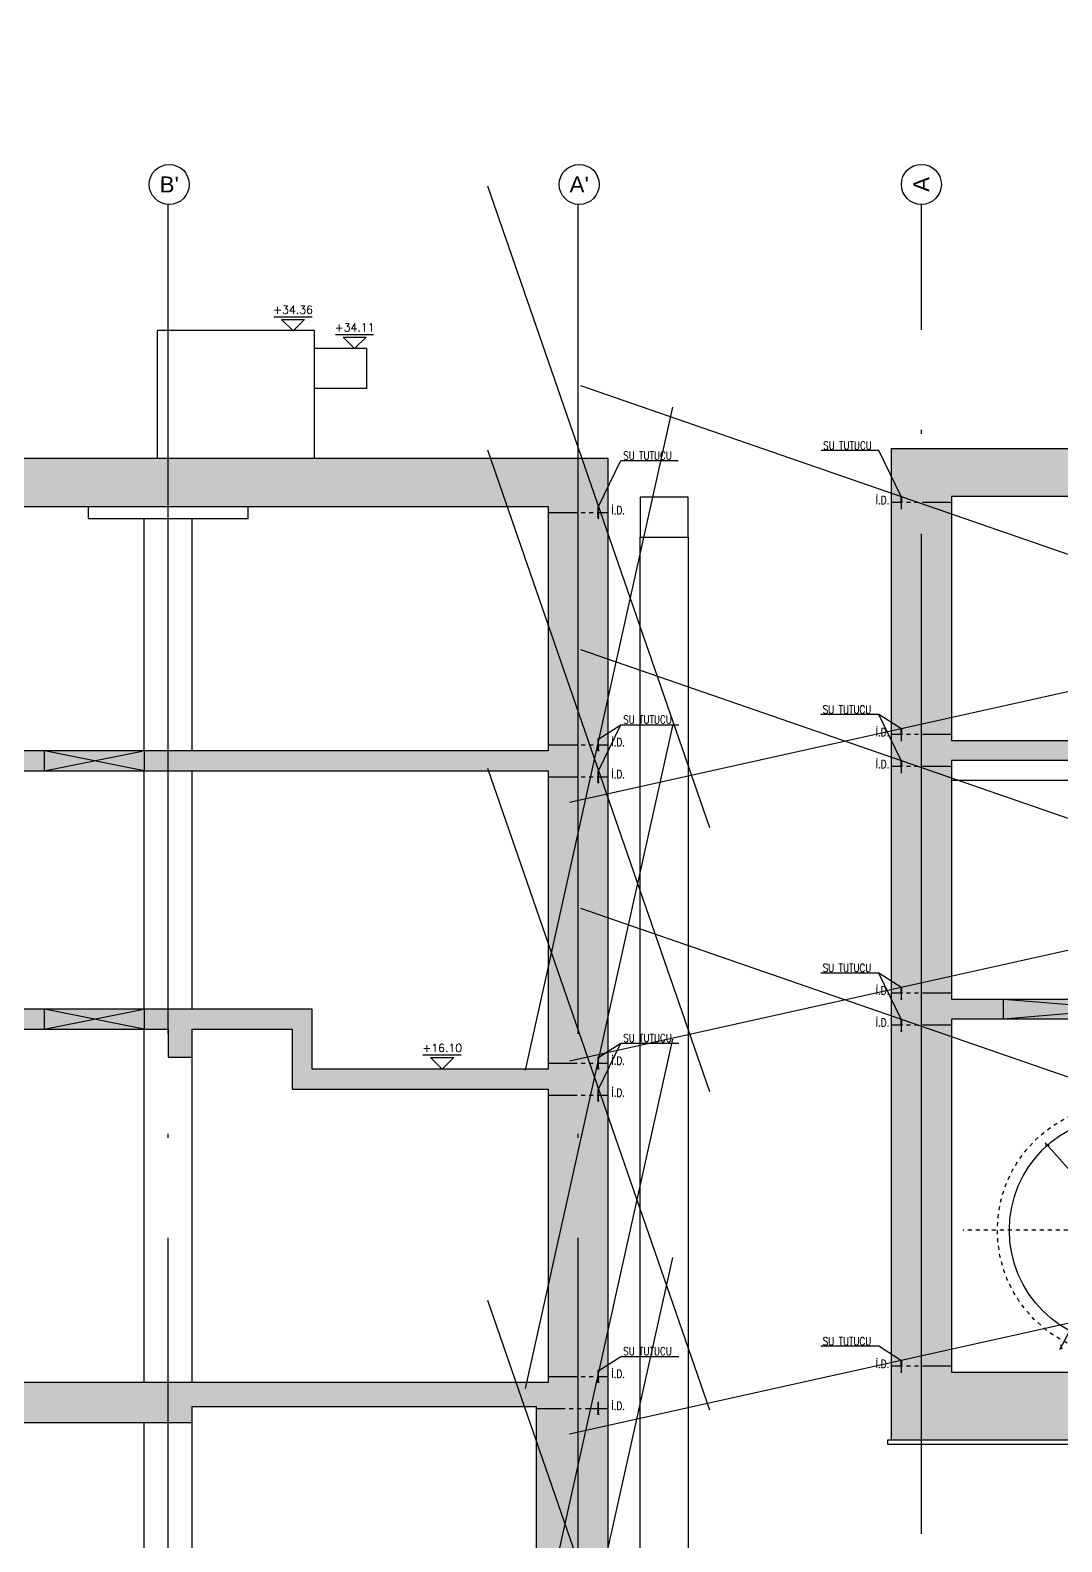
# Model space of a CAD drawing. Header units: millimetres. Extents: x 400382 to 401422, y 4543975 to 4544126.
# Drawn here: x 401067.56 to 401093.35, y 4544020.24 to 4544058.02 of the extents above; entities that cross this region are included whole.
import ezdxf
from ezdxf.enums import TextEntityAlignment as Align

# ---------------------------------------------------------------- set-up
doc = ezdxf.new("R2010")
doc.units = ezdxf.units.MM
for name, pattern in [('ACAD_ISO05W100', [33, 24, -3, 0, -3, 0, -3]), ('AKS', [3, 2.5, -0.25, 0, -0.25]), ('CIZGI', [0.4, 0.25, -0.15]), ('CONTINU', [0]), ('HIDDEN', [0.375, 0.25, -0.125])]:
    doc.linetypes.add(name, pattern=pattern)
for name, color, linetype in [('aks prota', 2, 'AKS'), ('caks prota', 4, 'Continuous'), ('görünüş prota', 4, 'Continuous'), ('inşaat derzi prota', 11, 'Continuous'), ('kesit prota', 1, 'Continuous'), ('kesit tarama prota', 252, 'Continuous'), ('kot prota', 4, 'Continuous'), ('lkolon prota', 4, 'Continuous'), ('merdiven prota', 2, 'Continuous'), ('not prota', 2, 'Continuous'), ('not yazısı prota', 6, 'Continuous'), ('not çizgisi prota', 4, 'Continuous'), ('PRT-CST-rc_level', 6, 'Continuous'), ('PRT-CST-rc_levermark', 4, 'Continuous'), ('st_s_su tutucu', 2, 'Continuous'), ('st_s_ölçü', 4, 'Continuous'), ('taks prota', 7, 'Continuous')]:
    doc.layers.add(name, color=color, linetype=linetype)
doc.layers.add('PRT-KD-kazik', color=172, linetype='Continuous', lineweight=25)
doc.styles.add('OLCU', font='romanstw.shx')
doc.styles.get("Standard").update_dxf_attribs({"font": 'Arial.ttf'})
doc.styles.add('TAKS', font='Arial Unicode.ttf')
doc.styles.add('TEXT250', font='romanstw.shx', dxfattribs={"width": 0.8, "height": 25})
doc.styles.add('TSIMPLEX', font='romanstw.shx')
doc.dimstyles.new('1-100', dxfattribs={"dimscale": 0.5, "dimtxt": 2, "dimasz": 7.5, "dimexe": 3, "dimexo": 5, "dimgap": 5, "dimtad": 3, "dimdec": 1, "dimlfac": 2, "dimzin": 9, "dimdsep": 46, "dimtxsty": 'Standard', "dimblk": 'OBLIQUE', "dimcen": 0.09, "dimclrd": 3, "dimclre": 3, "dimclrt": 1, "dimadec": 3, "dimazin": 0, "dimtfac": 1, "dimtdec": 1, "dimtofl": 0, "dimtmove": 0, "dimatfit": 3, "dimfxl": 4, "dimtolj": 1, "dimtzin": 0, "dimarcsym": 0})
doc.dimstyles.new('1-50', dxfattribs={"dimtxt": 10, "dimasz": 4, "dimexe": 4, "dimexo": 8, "dimgap": 4, "dimtad": 1, "dimdec": 1, "dimrnd": 0.05, "dimzin": 9, "dimdsep": 46, "dimtxsty": 'OLCU', "dimblk1": 'OBLIQUE', "dimblk2": 'OBLIQUE', "dimsah": 1, "dimcen": 2, "dimdle": 4, "dimclrd": 4, "dimclre": 4, "dimclrt": 3, "dimadec": 1, "dimazin": 0, "dimtfac": 1, "dimtdec": 1, "dimtix": 1, "dimtmove": 2, "dimatfit": 3, "dimldrblk": 'OBLIQUE', "dimfxl": 1, "dimtvp": 1, "dimtolj": 1, "dimtzin": 1, "dimarcsym": 0})

# ---------------------------------------------------------------- blocks, each defined once
blk = doc.blocks.new('KOTK5')
at = {"layer": 'PRT-CST-rc_levermark'}
blk.add_line((216.6666666667443, 160), (-213.3333333332557, 160), dxfattribs=at)
blk.add_lwpolyline([(130, 130), (-130, 130), (0, 0)], close=True, dxfattribs=at)
at = {"layer": 'PRT-CST-rc_level', "style": 'OLCU'}
blk.add_attdef('000.00', text='', height=90, dxfattribs=at).set_placement((0, 193.1381784435362), align=Align.CENTER)
blk = doc.blocks.new('_Oblique')
at = {"layer": 'st_s_ölçü', "lineweight": -2}
blk.add_line((-0.5, -0.5), (0.5, 0.5), dxfattribs=at)
blk = doc.blocks.new('D')
at = {"layer": 'st_s_su tutucu', "linetype": 'CONTINU', "ltscale": 0.2}
for p, q in [((-39987.83090962706, 52508.18991963421), (-39992.63090966878, 52508.18991966914)), ((-39992.63090966878, 52508.18991966914), (-39992.63090980848, 52507.38991968935)), ((-39992.63090980848, 52507.38991968935), (-39990.63090962501, 52506.05655179494)), ((-39992.63090980848, 52448.98991960261), (-39990.63090962501, 52450.32328749701)), ((-39992.63090966878, 52448.18991962282), (-39992.63090980848, 52448.98991960261)), ((-39987.83090962706, 52448.18991965774), (-39992.63090966878, 52448.18991962282)), ((-39990.63090992199, 52478.65671955824), (-39991.93117670823, 52478.6567195757)), ((-39991.93117670823, 52478.6567195757), (-39991.93117659182, 52477.72311959402)), ((-39991.93117659182, 52477.72311959402), (-39990.63090987367, 52477.72311951835)), ((-39990.6309096902, 52498.50671976196), (-39991.53117650332, 52498.50671977942)), ((-39991.53117650332, 52498.50671977942), (-39991.53117639622, 52497.87311976865)), ((-39991.53117639622, 52497.87311976865), (-39990.63090970417, 52497.87311978029)), ((-39990.63090980196, 52488.50671968629), (-39991.53117661508, 52488.50671963972)), ((-39991.53117661508, 52488.50671963972), (-39991.53117662905, 52487.87311965806)), ((-39991.53117662905, 52487.87311965806), (-39990.630909937, 52487.87311964059)), ((-39991.53117661508, 52467.87311965223), (-39991.53117662905, 52468.5067196339)), ((-39991.53117662905, 52468.5067196339), (-39990.630909937, 52468.50671965136)), ((-39990.63090980196, 52467.87311960567), (-39991.53117661508, 52467.87311965223)), ((-39991.53117650332, 52457.87311951254), (-39991.53117639622, 52458.50671952331)), ((-39991.53117639622, 52458.50671952331), (-39990.63090970417, 52458.50671951166)), ((-39990.6309096902, 52457.87311953), (-39991.53117650332, 52457.87311951254)), ((-39990.63090962501, 52506.05655179494), (-39990.6309096902, 52498.50671976196)), ((-39990.63090970417, 52497.87311978029), (-39990.63090980196, 52488.50671968629)), ((-39990.630909937, 52487.87311964059), (-39990.63090992199, 52478.65671955824)), ((-39990.630909937, 52468.50671965136), (-39990.63090992199, 52477.72311973372)), ((-39990.63090970417, 52458.50671951166), (-39990.63090980196, 52467.87311960567)), ((-39990.63090962501, 52450.32328749701), (-39990.6309096902, 52457.87311953)), ((-39989.83090974534, 52506.05655187643), (-39987.83090964103, 52507.38991968935)), ((-39989.83090955907, 52498.50671965136), (-39989.83090974534, 52506.05655187643)), ((-39988.9306429881, 52498.50671966883), (-39989.83090955907, 52498.50671965136)), ((-39989.83090992229, 52488.50671961062), (-39989.83090981984, 52497.87311973373)), ((-39989.83090981984, 52497.87311973373), (-39988.93064300207, 52497.87311962313)), ((-39988.93064335132, 52488.50671965136), (-39989.83090992229, 52488.50671961062)), ((-39989.83091007002, 52478.65671960481), (-39989.8309099316, 52487.87311978029)), ((-39989.8309099316, 52487.87311978029), (-39988.93064311383, 52487.87311964059)), ((-39988.53064343977, 52478.65671965137), (-39989.83091007002, 52478.65671960481)), ((-39989.83090998934, 52477.72311965805), (-39988.53064344908, 52477.72311964058)), ((-39989.83091007002, 52477.72311968715), (-39989.8309099316, 52468.50671951166)), ((-39989.8309099316, 52468.50671951166), (-39988.93064311383, 52468.50671965136)), ((-39988.93064335132, 52467.87311964059), (-39989.83090992229, 52467.87311968134)), ((-39989.83090992229, 52467.87311968134), (-39989.83090981984, 52458.50671955823)), ((-39989.83090981984, 52458.50671955823), (-39988.93064300207, 52458.50671966883)), ((-39988.9306429881, 52457.87311962313), (-39989.83090955907, 52457.87311964059)), ((-39989.83090955907, 52457.87311964059), (-39989.83090974534, 52450.32328741552)), ((-39989.83090974534, 52450.32328741552), (-39987.83090964103, 52448.98991960261)), ((-39988.93064300207, 52497.87311962313), (-39988.9306429881, 52498.50671966883)), ((-39988.93064311383, 52487.87311964059), (-39988.93064335132, 52488.50671965136)), ((-39988.93064311383, 52468.50671965136), (-39988.93064335132, 52467.87311964059)), ((-39988.93064300207, 52458.50671966883), (-39988.9306429881, 52457.87311962313)), ((-39988.53064344908, 52477.72311964058), (-39988.53064343977, 52478.65671965137)), ((-39987.83090964103, 52507.38991968935), (-39987.83090962706, 52508.18991963421)), ((-39987.83090964103, 52448.98991960261), (-39987.83090962706, 52448.18991965774))]:
    blk.add_line(p, q, dxfattribs=at)
blk = doc.blocks.new('*D18')
at = {"layer": 'DEFPOINTS', "color": 0, "transparency": 16777216}
for p in [(-455.7768124120485, 109.5869111729116), (-265.7931828767396, -102.8541877429707)]:
    blk.add_point(p, dxfattribs=at)
at = {"layer": 'st_s_ölçü', "color": 4, "lineweight": -2, "transparency": 16777216}
for p, q in [((-461.1096862235661, 115.5501700898487), (-389.9253438287682, 35.95131222538865)), ((-260.4603090652221, -108.8174466599078), (-331.6446514600408, -29.21858879542449))]:
    blk.add_line(p, q, dxfattribs=at)
at = {"layer": 'st_s_ölçü', "color": 4, "lineweight": -2, "transparency": 16777216, "xscale": 8, "yscale": 8, "zscale": 8, "rotation": 131.8058995973175}
blk.add_blockref('_Oblique', (-455.7768124120485, 109.5869111729116), dxfattribs=at)
at = {"layer": 'st_s_ölçü', "color": 3, "transparency": 16777216, "insert": (-360.7849976444195, 3.366361714968633), "char_height": 20, "attachment_point": 5, "rotation": 311.8058995973175, "style": 'OLCU'}
blk.add_mtext('\\A1;R285', dxfattribs=at)
blk = doc.blocks.new('*D19')
at = {"layer": 'DEFPOINTS', "color": 0, "transparency": 16777216}
for p in [(-36.3406229420434, 112.9617587007597), (-265.7931828767178, -102.8541877429798)]:
    blk.add_point(p, dxfattribs=at)
at = {"layer": 'st_s_ölçü', "color": 4, "lineweight": -2, "transparency": 16777216}
for p, q in [((-30.51325634052741, 118.4427986104425), (-120.6119750752906, 33.69874405447169)), ((-271.6205494782338, -108.3352276526625), (-181.5218307435179, -23.5911730967362))]:
    blk.add_line(p, q, dxfattribs=at)
at = {"layer": 'st_s_ölçü', "color": 4, "lineweight": -2, "transparency": 16777216, "xscale": 8, "yscale": 8, "zscale": 8, "rotation": 43.24583088137385}
blk.add_blockref('_Oblique', (-36.3406229420434, 112.9617587007597), dxfattribs=at)
at = {"layer": 'st_s_ölçü', "color": 3, "transparency": 16777216, "insert": (-151.0669029094242, 5.053785478889026), "char_height": 20, "attachment_point": 5, "rotation": 43.24583088137385, "style": 'OLCU'}
blk.add_mtext('\\A1;R315', dxfattribs=at)
blk = doc.blocks.new('*D20')
at = {"layer": 'DEFPOINTS', "color": 0, "transparency": 16777216}
for p in [(-265.7931828767105, -102.8541877429579), (-421.0483857594118, -394.0514095323542)]:
    blk.add_point(p, dxfattribs=at)
at = {"layer": 'lkolon prota', "color": 4, "lineweight": -2, "transparency": 16777216}
for p, q in [((-262.0294203825846, -95.79486115412448), (-322.8545106894434, -209.8786212058137)), ((-424.8121482535377, -401.1107361211878), (-363.9870579466764, -287.0269760694938))]:
    blk.add_line(p, q, dxfattribs=at)
at = {"layer": 'lkolon prota', "color": 4, "lineweight": -2, "transparency": 16777216, "xscale": 8, "yscale": 8, "zscale": 8, "rotation": 241.9351701811658}
blk.add_blockref('_Oblique', (-421.0483857594118, -394.0514095323542), dxfattribs=at)
at = {"layer": 'lkolon prota', "color": 3, "transparency": 16777216, "insert": (-343.420784318052, -248.4527986376579), "char_height": 20, "attachment_point": 5, "rotation": 61.935170181165795, "style": 'OLCU'}
blk.add_mtext('\\A1;R330', dxfattribs=at)
blk = doc.blocks.new('A$C127942D9')
at = {"layer": 'aks prota', "ltscale": 2}
blk.add_line((-265.7931828767323, -631.6843460802356), (-265.7931828767178, 559.6811305509054), dxfattribs=at)
at = {"layer": 'aks prota'}
blk.add_line((135.1872869510917, -102.8541877429761), (-666.7736527046291, -102.8541877429725), dxfattribs=at)
at = {"layer": 'görünüş prota', "color": 6, "linetype": 'CIZGI', "ltscale": 2}
blk.add_circle((-265.7931828767323, -102.8541877429652), 315, dxfattribs=at)
at = {"layer": 'görünüş prota', "color": 6}
blk.add_circle((-265.7931828767105, -102.8541877429798), 285, dxfattribs=at)
at = {"layer": 'not prota', "style": 'TEXT250', "width": 0.7}
blk.add_text('B Tipi (TBM) Tünel', height=20, dxfattribs=at).set_placement((-265.7931828766596, 106.8190974679765), align=Align.MIDDLE_CENTER)
at = {"layer": 'lkolon prota'}
dim = blk.add_radius_dim(center=(-265.7931828767105, -102.8541877429579), mpoint=(-421.0483857594118, -394.0514095323542), dimstyle='1-100', dxfattribs=at)
dim.commit()
dim.dimension.update_dxf_attribs({"geometry": '*D20', "text_midpoint": (-343.420784318052, -248.4527986376579), "dimtype": 132})
at = {"layer": 'st_s_ölçü'}
for center, mpoint, picture, middle in [((-265.7931828767396, -102.8541877429707), (-455.7768124120485, 109.5869111729116), '*D18', (-360.7849976444195, 3.366361714968633)), ((-265.7931828767178, -102.8541877429798), (-36.3406229420434, 112.9617587007597), '*D19', (-151.0669029094242, 5.053785478889026))]:
    dim = blk.add_radius_dim(center=center, mpoint=mpoint, dimstyle='1-100', dxfattribs=at)
    dim.commit()
    dim.dimension.update_dxf_attribs({"geometry": picture, "text_midpoint": middle, "dimtype": 132})

msp = doc.modelspace()

# ---------------------------------------------------------------- hatches: boundary and pattern name
at = {"layer": 'kesit tarama prota'}
h = msp.add_hatch(color=256, dxfattribs=at)
h.dxf.hatch_style = 1
h.paths.add_polyline_path([(401082.013312668, 4544047.312720542), (401040.7149495814, 4544047.312720542), (401040.7149495814, 4544050.312720542), (401040.3441291881, 4544050.312720542), (401040.3441291881, 4544046.112720542), (401069.0133111191, 4544046.112720542), (401073.0133111191, 4544046.112720542), (401080.513312668, 4544046.112720542), (401080.513312668, 4544040.012720542), (401061.9901173991, 4544040.012720542), (401061.9901173991, 4544039.512720542), (401080.513312668, 4544039.512720542), (401080.513312668, 4544032.052720542), (401074.613312668, 4544032.052720542), (401074.613312668, 4544033.552720542), (401061.9901173991, 4544033.552720542), (401061.9901173991, 4544033.052720542), (401071.0133111157, 4544033.052720542), (401071.0133111157, 4544032.352720542), (401071.613311116, 4544032.352720542), (401071.613311116, 4544033.052720542), (401074.113312668, 4544033.052720542), (401074.113312668, 4544031.552720542), (401080.513312668, 4544031.552720542), (401080.513312668, 4544024.222720542), (401061.9901173992, 4544024.222720542), (401061.9901173992, 4544023.222720542), (401071.613311116, 4544023.222720542), (401071.613311116, 4544023.622720541), (401080.2133126679, 4544023.622720541), (401080.213312668, 4544018.762720542), (401061.76334132, 4544018.762720542), (401061.76334132, 4544018.162720541), (401080.213312668, 4544018.162720541), (401080.213312668, 4544010.712720541), (401078.3226459667, 4544010.712720541), (401077.3333564265, 4544010.162720541), (401075.9932671732, 4544010.162720541), (401075.003977633, 4544010.712720541), (401074.3627331428, 4544010.712720541), (401074.3627331428, 4544012.342720541), (401075.1133111158, 4544012.342720541), (401075.1133111158, 4544012.642720542), (401046.2133111157, 4544012.642720542), (401046.2133111157, 4544012.342720541), (401046.9627339468, 4544012.342720541), (401046.9627339468, 4544010.712720541), (401046.3226430044, 4544010.712720541), (401045.3333534641, 4544010.162720541), (401043.9932642108, 4544010.162720541), (401043.0039746705, 4544010.712720541), (401041.1133111157, 4544010.712720541), (401041.1133111157, 4544018.162720541), (401057.0133111158, 4544018.162720541), (401057.0133111158, 4544017.562720542), (401057.8133216823, 4544017.562720542), (401057.8133216823, 4544018.162720541), (401059.5633413168, 4544018.162720541), (401059.5633413168, 4544018.762720542), (401041.1149598343, 4544018.762720542), (401041.1149598343, 4544023.222720542), (401058.8145383329, 4544023.222720542), (401058.8145383329, 4544024.222720542), (401057.9466731937, 4544024.222720542), (401057.9466731937, 4544026.522720542), (401058.4411003849, 4544026.522720542), (401058.4411003849, 4544026.922720541), (401050.5302653283, 4544026.922720541), (401050.5302653283, 4544026.522720542), (401057.5758528002, 4544026.522720542), (401057.5758528002, 4544024.222720542), (401049.3191807352, 4544024.222720542), (401049.3191807352, 4544026.922720541), (401042.1250030816, 4544026.922720541), (401042.1250030816, 4544026.522720542), (401042.6194302729, 4544026.522720542), (401042.6194302729, 4544024.222720542), (401039.313311116, 4544024.222720542), (401039.313311116, 4544010.964702141), (401038.5133126698, 4544010.96470214), (401038.5133126698, 4544008.162720541), (401058.6265105812, 4544008.162720541), (401058.9015105812, 4544008.712720541), (401059.0633413168, 4544008.712720541), (401059.0633413167, 4544010.712720541), (401047.2127339391, 4544010.712720541), (401047.2127339391, 4544012.342720541), (401074.1127331501, 4544012.342720541), (401074.1127331501, 4544010.712720541), (401062.2633413199, 4544010.712720541), (401062.2633413199, 4544008.712720541), (401074.485400272, 4544008.712720541), (401075.4746898121, 4544008.162720541), (401077.8519337876, 4544008.162720541), (401078.8412233277, 4544008.162720541), (401082.813312454, 4544008.162720541), (401082.813312454, 4544010.712720541), (401082.013312668, 4544010.712720541)])
h.paths.add_polyline_path([(401048.80879025, 4544026.522720542), (401048.80879025, 4544024.222720542), (401042.9902506658, 4544024.222720542), (401042.9902506658, 4544026.522720542)], flags=16)
h = msp.add_hatch(color=256, dxfattribs=at)
h.dxf.hatch_style = 1
h.paths.add_polyline_path([(401116.9923134463, 4544047.564701895), (401107.0023134463, 4544047.564701895), (401107.0023134463, 4544048.364701895), (401099.1423134463, 4544048.364701895), (401099.1423134463, 4544047.564701895), (401089.0923134463, 4544047.564701895), (401089.0923134463, 4544022.774701895), (401116.9923134463, 4544022.774701895)])
h.paths.add_polyline_path([(401099.1423134463, 4544024.474701895), (401097.1423134463, 4544024.474701895), (401097.1423134463, 4544026.774701895), (401099.1423134463, 4544026.774701895)], flags=16)
h.paths.add_polyline_path([(401099.6423134463, 4544024.474701895), (401099.6423134463, 4544047.864701895), (401106.5023499526, 4544047.864701895), (401106.5023499526, 4544047.055408792), (401106.4423134463, 4544047.055408792), (401106.4423134463, 4544046.364701895), (401106.4423134463, 4544043.684701895), (401104.9823134463, 4544043.684701895), (401104.9823134463, 4544043.854701895), (401104.6823134463, 4544043.854701895), (401104.6823134463, 4544044.024701895), (401104.3823134463, 4544044.024701895), (401104.3823134463, 4544044.194701895), (401104.0823134463, 4544044.194701895), (401104.0823134463, 4544044.364701895), (401103.7823134463, 4544044.364701895), (401103.7823134463, 4544044.534701895), (401103.4823134463, 4544044.534701895), (401103.4823134463, 4544044.704701895), (401103.1823134463, 4544044.704701895), (401103.1823134463, 4544044.874701895), (401102.8823134463, 4544044.874701895), (401102.8823134463, 4544045.044701895), (401102.5823134463, 4544045.044701895), (401102.5823134463, 4544045.214701895), (401102.2823134463, 4544045.214701895), (401102.2823134463, 4544045.384701895), (401100.4423134463, 4544045.384701895), (401100.4423134463, 4544045.184701895), (401101.9295854546, 4544045.184701895), (401104.9295854546, 4544043.484701895), (401106.4423134463, 4544043.484701895), (401106.4423134463, 4544040.264701895), (401104.9823134463, 4544040.264701895), (401104.9823134463, 4544040.454701895), (401104.6823134463, 4544040.454719136), (401104.6823134463, 4544040.624701895), (401104.3823134463, 4544040.624701895), (401104.3823134463, 4544040.794701895), (401104.0823134463, 4544040.794701895), (401104.0823134463, 4544040.964701895), (401103.7823134463, 4544040.964770861), (401103.7823134463, 4544041.134788102), (401103.4823134463, 4544041.134701895), (401103.4823134463, 4544041.304701895), (401103.1823134463, 4544041.304701895), (401103.1823134463, 4544041.474822585), (401102.8823134463, 4544041.474822585), (401102.8823134463, 4544041.644701895), (401102.5823134463, 4544041.644701895), (401102.5823134463, 4544041.814701895), (401102.2823134463, 4544041.814701895), (401102.2823134463, 4544041.984701895), (401100.4423134463, 4544041.984874309), (401100.4423134463, 4544041.784788102), (401101.9305629366, 4544041.784788102), (401104.9660091841, 4544040.064701895), (401106.4423134463, 4544040.064701895), (401106.4423134463, 4544037.054701895), (401104.9823134463, 4544037.054701895), (401104.9823134463, 4544037.224701895), (401104.6823134463, 4544037.224701895), (401104.6823134463, 4544037.394701895), (401104.3823134463, 4544037.394701895), (401104.3823134463, 4544037.564701895), (401104.0823134463, 4544037.564701895), (401104.0823134463, 4544037.734701895), (401103.7823134463, 4544037.734701895), (401103.7823134463, 4544037.904701895), (401103.4823134463, 4544037.904701895), (401103.4823134463, 4544038.074701895), (401103.1823134463, 4544038.074701895), (401103.1823134463, 4544038.244701895), (401102.8823134463, 4544038.244701895), (401102.8823134463, 4544038.414701895), (401102.5823134463, 4544038.414701895), (401102.5823134463, 4544038.584701895), (401102.2823134463, 4544038.584701895), (401102.2823134463, 4544038.754701895), (401100.4423134463, 4544038.754701895), (401100.4423134463, 4544038.554701895), (401101.9295854545, 4544038.554701895), (401104.9295854545, 4544036.854701895), (401106.4423134463, 4544036.854701895), (401106.4423134463, 4544033.804701895), (401104.9723134463, 4544033.804701895), (401104.9723134463, 4544033.994701895), (401104.6823134463, 4544033.994701895), (401104.6823134463, 4544034.164701895), (401104.3823134463, 4544034.164701895), (401104.3823134463, 4544034.334701895), (401104.0823134463, 4544034.334701895), (401104.0823134463, 4544034.504701895), (401103.7823134463, 4544034.504701895), (401103.7823134463, 4544034.674701895), (401103.4823134463, 4544034.674701895), (401103.4823134463, 4544034.844701895), (401103.1823134463, 4544034.844701895), (401103.1823134463, 4544035.014701895), (401102.8823134463, 4544035.014701895), (401102.8823134463, 4544035.184701895), (401102.5823134463, 4544035.184701895), (401102.5823134463, 4544035.354701895), (401102.2823134463, 4544035.354701895), (401102.2823134463, 4544035.524701895), (401100.4423134463, 4544035.524701895), (401100.4423134463, 4544035.324701895), (401101.9295854546, 4544035.324701895), (401104.9648795722, 4544033.604701895), (401106.4423134463, 4544033.604701895), (401106.4423134463, 4544030.424701895), (401104.9823134463, 4544030.424701895), (401104.9823134463, 4544030.594701895), (401104.6823134463, 4544030.594701895), (401104.6823134463, 4544030.764701895), (401104.3823134463, 4544030.764701895), (401104.3823134463, 4544030.934701895), (401104.0823134463, 4544030.934701895), (401104.0823134463, 4544031.104701895), (401103.7823134463, 4544031.104701895), (401103.7823134463, 4544031.274701895), (401103.4823134463, 4544031.274701895), (401103.4823134463, 4544031.444701895), (401103.1823134463, 4544031.444701895), (401103.1823134463, 4544031.614701895), (401102.8823134463, 4544031.614701895), (401102.8823134463, 4544031.784701895), (401102.5823134463, 4544031.784701895), (401102.5823134463, 4544031.954701895), (401102.2823134463, 4544031.954701895), (401102.2823134463, 4544032.124701895), (401100.4423134463, 4544032.124701895), (401100.4423134463, 4544031.924701895), (401101.9295854547, 4544031.924701895), (401104.9295854547, 4544030.224701895), (401106.4423134463, 4544030.224701895), (401106.4423134463, 4544027.194701895), (401104.9573134463, 4544027.194701895), (401104.9573134463, 4544027.364701895), (401104.6823134463, 4544027.364701895), (401104.6823134463, 4544027.534701895), (401104.3823134463, 4544027.534701895), (401104.3823134463, 4544027.704701895), (401104.0823134463, 4544027.704701895), (401104.0823134463, 4544027.874701895), (401103.7823134463, 4544027.874701895), (401103.7823134463, 4544028.044701895), (401103.4823134463, 4544028.044701895), (401103.4823134463, 4544028.214701895), (401103.1823134463, 4544028.214701895), (401103.1823134463, 4544028.384701895), (401102.8823134463, 4544028.384701895), (401102.8823134463, 4544028.554701895), (401102.5823134463, 4544028.554701895), (401102.5823134463, 4544028.724701895), (401102.2823134463, 4544028.724701895), (401102.2823134463, 4544028.894701895), (401100.4423134463, 4544028.894701895), (401100.4423134463, 4544028.694701895), (401101.9295854546, 4544028.694701895), (401104.9295854545, 4544026.994701895), (401106.4423134463, 4544026.994701895), (401106.4423134463, 4544024.474701895), (401104.0823134463, 4544024.474701895), (401104.0823134463, 4544024.644701895), (401103.7823134463, 4544024.644701895), (401103.7823134463, 4544024.814701895), (401103.4823134463, 4544024.814701895), (401103.4823134463, 4544024.984701895), (401103.1823134463, 4544024.984701895), (401103.1823134463, 4544025.154701895), (401102.8823134463, 4544025.154701895), (401102.8823134463, 4544025.324701895), (401102.5823134463, 4544025.324701895), (401102.5823134463, 4544025.494701895), (401102.2823134463, 4544025.494701895), (401102.2823134463, 4544025.664701895), (401100.4423134463, 4544025.664701895), (401100.4423134463, 4544025.464701895), (401101.9295854546, 4544025.464701895), (401103.676644278, 4544024.474701895)], flags=16)
h.paths.add_polyline_path([(401096.8423134463, 4544024.474701895), (401090.5923134463, 4544024.474701895), (401090.5923134463, 4544033.304701895), (401099.1423134463, 4544033.304701895), (401099.1423134463, 4544027.174701895), (401096.4423134463, 4544027.174701895), (401096.4423134463, 4544026.774701895), (401096.8423134463, 4544026.774701895)], flags=16)
h.paths.add_polyline_path([(401106.9423134463, 4544024.474701895), (401106.9423134463, 4544026.774701895), (401108.9423134463, 4544026.774701895), (401108.9423134463, 4544024.474701895)], flags=16)
h.paths.add_polyline_path([(401106.9423134463, 4544027.174701895), (401106.9423134463, 4544033.304701895), (401115.4923134463, 4544033.304701895), (401115.4923134463, 4544024.474701895), (401109.2423134463, 4544024.474701895), (401109.2423134463, 4544026.774701895), (401109.6423134463, 4544026.774701895), (401109.6423134463, 4544027.174701895)], flags=16)
h.paths.add_polyline_path([(401099.1423134463, 4544033.804701895), (401090.5923134463, 4544033.804701895), (401090.5923134463, 4544039.764701895), (401099.1423134463, 4544039.764701895)], flags=16)
h.paths.add_polyline_path([(401106.9423134463, 4544033.804701895), (401106.9423134463, 4544039.764701895), (401115.4923134463, 4544039.764701895), (401115.4923134463, 4544033.804701895)], flags=16)
h.paths.add_polyline_path([(401099.1423134463, 4544040.264701895), (401090.5923134463, 4544040.264701895), (401090.5923134463, 4544046.364701895), (401099.1423134463, 4544046.364701895)], flags=16)
h.paths.add_polyline_path([(401106.9423134463, 4544040.264701895), (401106.9423134463, 4544046.364701895), (401115.4923134463, 4544046.364701895), (401115.4923134463, 4544040.264701895)], flags=16)

# ---------------------------------------------------------------- linework, layer by layer
at = {"layer": 'aks prota', "ltscale": 10}
for p, q in [((401071.0133111157, 4544002.837870887), (401071.0133111157, 4544053.666375812)), ((401081.263312668, 4544002.837870887), (401081.263312668, 4544053.666375812)), ((401089.8423134463, 4544020.435878841), (401089.8423134463, 4544053.666375813))]:
    msp.add_line(p, q, dxfattribs=at)
at = {"layer": 'caks prota', "ltscale": 0.05}
for centre in [(401071.0380228226, 4544054.16576477), (401081.2880243749, 4544054.16576477), (401089.84227694, 4544054.166375811)]:
    msp.add_circle(centre, 0.5, dxfattribs=at)
at = {"layer": 'görünüş prota'}
for p, q in [((401070.413311116, 4544040.012720542), (401070.413311116, 4544045.812720542)), ((401071.613311116, 4544040.012720542), (401071.613311116, 4544045.812720542)), ((401070.413311116, 4544033.552720542), (401070.413311116, 4544039.512720542)), ((401071.613311116, 4544033.552720542), (401071.613311116, 4544039.512720542)), ((401070.413311116, 4544024.222720542), (401070.413311116, 4544033.052720542)), ((401071.613311116, 4544024.222720542), (401071.613311116, 4544032.352720542)), ((401070.413311116, 4544018.762720542), (401070.413311116, 4544023.222720542)), ((401071.613311116, 4544018.762720542), (401071.613311116, 4544023.222720542))]:
    msp.add_line(p, q, dxfattribs=at)
for points in [[(401074.6733126679, 4544047.312720542), (401074.6733126679, 4544050.512720542), (401070.7396192749, 4544050.512720542), (401070.7396192748, 4544047.312720542)], [(401075.9733126679, 4544050.062720542), (401075.9733126679, 4544049.062720542), (401074.6733126679, 4544049.062720542)], [(401075.9733126679, 4544050.062720542), (401074.6733126681, 4544050.062720542)], [(401069.0133111191, 4544046.112720542), (401069.0133111191, 4544045.812720542), (401073.0133111157, 4544045.812720542), (401073.0133111191, 4544046.112720542)], [(401089.0923134463, 4544022.774701895), (401088.9923134463, 4544022.774701895), (401088.9923134463, 4544022.674701895), (401117.0923134463, 4544022.674701895), (401117.0923134463, 4544022.774701895), (401116.9923134463, 4544022.774701895)]]:
    msp.add_lwpolyline(points, dxfattribs=at)
at = {"layer": 'görünüş prota', "color": 4}
msp.add_lwpolyline([(401094.3023134463, 4544039.764701895), (401094.3023134463, 4544039.264701895), (401090.5923134463, 4544039.264701895)], dxfattribs=at)
at = {"layer": 'inşaat derzi prota', "linetype": 'ACAD_ISO05W100', "ltscale": 0.03}
for points in [[(401080.513312668, 4544045.962720541), (401082.013312668, 4544045.962720541)], [(401090.5923134463, 4544046.214701895), (401089.0923134463, 4544046.214701895)], [(401090.5923134463, 4544040.414701895), (401089.0923134463, 4544040.414701895)], [(401080.513312668, 4544040.162720541), (401082.013312668, 4544040.162720541)], [(401090.5923134463, 4544039.614701895), (401089.0923134463, 4544039.614701895)], [(401080.513312668, 4544039.362720542), (401082.013312668, 4544039.362720542)], [(401090.5923134463, 4544033.954701895), (401089.0923134463, 4544033.954701895)], [(401090.5923134463, 4544033.154701894), (401089.0923134463, 4544033.154701894)], [(401080.513312668, 4544032.202720542), (401082.013312668, 4544032.202720542)], [(401080.513312668, 4544031.402720541), (401082.013312668, 4544031.402720542)], [(401080.513312668, 4544024.372720541), (401082.013312668, 4544024.372720541)], [(401090.5923134463, 4544024.624701895), (401089.0923134463, 4544024.624701895)], [(401080.2133126679, 4544023.572720542), (401082.013312668, 4544023.572720542)]]:
    msp.add_lwpolyline(points, dxfattribs=at)
at = {"layer": 'kesit prota'}
for points in [[(401040.3441291881, 4544050.312720542), (401040.3441291881, 4544046.112720542), (401069.0133111191, 4544046.112720542), (401069.0133111191, 4544046.112720542), (401073.0133111191, 4544046.112720542), (401073.0133111191, 4544046.112720542)], [(401062.2633413199, 4544008.712720541), (401074.485400272, 4544008.712720541), (401075.4746898121, 4544008.162720541), (401077.8519337876, 4544008.162720541), (401078.8412233277, 4544008.162720541), (401082.813312454, 4544008.162720541), (401082.813312454, 4544010.712720541), (401082.013312668, 4544010.712720541), (401082.013312668, 4544047.312720542), (401040.7149495814, 4544047.312720542)], [(401073.0133111191, 4544046.112720542), (401080.513312668, 4544046.112720542), (401080.513312668, 4544040.012720542), (401061.9901173991, 4544040.012720542)], [(401061.9901173991, 4544039.512720542), (401080.513312668, 4544039.512720542), (401080.513312668, 4544032.052720542), (401074.613312668, 4544032.052720542), (401074.613312668, 4544033.552720542), (401061.9901173991, 4544033.552720542)], [(401061.9901173991, 4544033.052720542), (401071.0133111157, 4544033.052720542), (401071.0133111157, 4544032.352720542), (401071.613311116, 4544032.352720542), (401071.613311116, 4544033.052720542), (401074.113312668, 4544033.052720542), (401074.113312668, 4544031.552720542), (401080.513312668, 4544031.552720542), (401080.513312668, 4544024.222720542), (401061.9901173992, 4544024.222720542)], [(401061.9901173992, 4544023.222720542), (401071.613311116, 4544023.222720542), (401071.613311116, 4544023.622720541), (401080.2133126679, 4544023.622720541), (401080.213312668, 4544018.762720542), (401061.76334132, 4544018.762720542)]]:
    msp.add_lwpolyline(points, dxfattribs=at)
at = {"layer": 'kesit prota', "color": 1}
for points in [[(401107.0023134463, 4544047.564701895), (401116.9923134463, 4544047.564701895), (401116.9923134463, 4544022.774701895), (401089.0923134463, 4544022.774701895), (401089.0923134463, 4544047.564701895), (401099.1423134463, 4544047.564701895), (401099.1423134463, 4544048.364701895), (401107.0023134463, 4544048.364701895)], [(401090.5923134463, 4544046.364701895), (401090.5923134463, 4544040.264701895), (401099.1423134463, 4544040.264701895), (401099.1423134463, 4544046.364701895)], [(401090.5923134463, 4544039.764701895), (401090.5923134463, 4544033.804701895), (401099.1423134463, 4544033.804701895), (401099.1423134463, 4544039.764701895)], [(401090.5923134463, 4544033.304701895), (401090.5923134463, 4544024.474701895), (401096.8423134463, 4544024.474701895), (401096.8423134463, 4544026.774701895), (401096.4423134463, 4544026.774701895), (401096.4423134463, 4544027.174701895), (401099.1423134463, 4544027.174701895), (401099.1423134463, 4544033.304701895)]]:
    msp.add_lwpolyline(points, close=True, dxfattribs=at)
at = {"layer": 'merdiven prota', "linetype": 'HIDDEN', "ltscale": 10}
for points in [[(401067.9132831349, 4544040.012720542), (401067.9131432109, 4544039.512720542), (401070.4133403949, 4544040.012720542), (401070.4133111197, 4544039.512720542), (401067.9132831349, 4544040.012720542)], [(401091.8923134463, 4544033.304701895), (401091.8923134463, 4544033.804701895), (401097.8923134463, 4544033.304701895), (401097.8923134463, 4544033.804701895), (401091.8923134463, 4544033.304701895)], [(401067.9133111177, 4544033.552720542), (401067.913143209, 4544033.052720542), (401070.413311116, 4544033.552720542), (401070.4133111177, 4544033.052720542), (401067.9133111177, 4544033.552720542)]]:
    msp.add_lwpolyline(points, dxfattribs=at)
at = {"layer": 'PRT-KD-kazik', "color": 3}
for points in [[(401084.0133125949, 4544046.352720391), (401082.813312453, 4544046.352720391), (401082.813312453, 4544045.352720392), (401084.0133125949, 4544045.352720392)], [(401082.813312454, 4544045.35272055), (401084.0133125949, 4544045.35272055), (401084.0133125949, 4544001.052720551), (401082.8133124541, 4544001.052720551)]]:
    msp.add_lwpolyline(points, close=True, dxfattribs=at)

# ---------------------------------------------------------------- block references
at = {"layer": 'aks prota', "ltscale": 10, "xscale": 0.01, "yscale": 0.01, "zscale": 0.01}
msp.add_blockref('A$C127942D9', (401097.5502458154, 4544029.053243772), dxfattribs=at)
at = {"layer": 'kot prota', "linetype": 'CONTINU', "ltscale": 0.1}
ref = msp.add_blockref('KOTK5', (401074.1341687793, 4544050.505313134), dxfattribs=dict(at, xscale=-0.002222222222222222, yscale=0.002222222222222221, zscale=0.002222222222222222, rotation=359.9999999999409))
ref.add_attrib('000.00', '+34.36', dxfattribs={"layer": 'PRT-CST-rc_level', "height": 0.2, "style": 'OLCU'}).set_placement((401074.1341687793, 4544050.934509086), align=Align.CENTER)
ref = msp.add_blockref('KOTK5', (401075.6736642456, 4544050.062720542), dxfattribs=dict(at, xscale=-0.002222222222222222, yscale=0.002222222222222221, zscale=0.002222222222222222, rotation=359.9999999999409))
ref.add_attrib('000.00', '+34.11', dxfattribs={"layer": 'PRT-CST-rc_level', "height": 0.2, "style": 'OLCU'}).set_placement((401075.6736642457, 4544050.491916494), align=Align.CENTER)
ref = msp.add_blockref('KOTK5', (401077.8633126681, 4544032.052720542), dxfattribs=dict(at, xscale=-0.002222222222222222, yscale=0.002222222222222221, zscale=0.002222222222222222, rotation=359.9999999999409))
ref.add_attrib('000.00', '+16.10', dxfattribs={"layer": 'PRT-CST-rc_level', "height": 0.2, "style": 'OLCU'}).set_placement((401077.8633126681, 4544032.481916494), align=Align.CENTER)
at = {"layer": 'st_s_ölçü', "yscale": 0.004999999999999998, "zscale": 0.004999999999999998, "rotation": 180}
for p, xscale in [((400889.3911588981, 4544308.605651493), 0.004999999999999998), ((401281.7144672161, 4544308.35367014), -0.004999999999999998), ((401281.7144672161, 4544302.553670139), -0.004999999999999998), ((400889.3911588981, 4544302.805651492), 0.004999999999999998), ((401281.7144672161, 4544301.753670139), -0.004999999999999998), ((400889.3911588981, 4544302.005651493), 0.004999999999999998), ((400889.3911588981, 4544296.345651492), 0.004999999999999998), ((400889.3911588981, 4544295.545651493), 0.004999999999999998), ((401281.7144672161, 4544294.593670139), -0.004999999999999998), ((401281.7144672161, 4544293.793670139), -0.004999999999999998), ((400889.3911588981, 4544287.015651492), 0.004999999999999998), ((401281.7144672161, 4544286.76367014), -0.004999999999999998), ((401281.7144672161, 4544285.963670139), -0.004999999999999998)]:
    msp.add_blockref('D', p, dxfattribs=dict(at, xscale=xscale))

# ---------------------------------------------------------------- texts
at = {"layer": 'not yazısı prota', "ltscale": 0.05, "style": 'TSIMPLEX', "width": 0.8}
for s, p in [('SU TUTUCU', (401082.3884867374, 4544047.290384836)), ('SU TUTUCU', (401087.3881869964, 4544047.542366189)), ('İ.D.', (401088.7049941072, 4544046.176087332)), ('İ.D.', (401082.0958701023, 4544045.924105979)), ('SU TUTUCU', (401087.3761869959, 4544040.942366189)), ('SU TUTUCU', (401082.3884867373, 4544040.690384836)), ('İ.D.', (401088.7049941072, 4544040.376087331)), ('İ.D.', (401082.0958701023, 4544040.124105978)), ('İ.D.', (401082.0958701023, 4544039.324105978)), ('İ.D.', (401088.7049941072, 4544039.576087331)), ('SU TUTUCU', (401087.3761869959, 4544034.482366189)), ('İ.D.', (401088.7049941072, 4544033.916087331)), ('İ.D.', (401088.7049941072, 4544033.116087331)), ('SU TUTUCU', (401082.3884867374, 4544032.730384836)), ('İ.D.', (401082.0958701023, 4544032.164105978)), ('İ.D.', (401082.0958701023, 4544031.364105978)), ('SU TUTUCU', (401087.3761869959, 4544025.152366189)), ('SU TUTUCU', (401082.3884867374, 4544024.900384836)), ('İ.D.', (401088.7049941072, 4544024.586087331)), ('İ.D.', (401082.0958701023, 4544024.334105978)), ('İ.D.', (401082.0958701023, 4544023.534105978))]:
    msp.add_text(s, height=0.2, dxfattribs=at).set_placement(p)
at = {"layer": 'taks prota', "style": 'TAKS'}
for s, rotation, p in [("B'", 359.5051674871739, (401071.0380228226, 4544054.16576477)), ("A'", 359.5051674871739, (401081.2880243749, 4544054.16576477)), ('A', 90, (401089.84227694, 4544054.166375811))]:
    msp.add_text(s, height=0.4, rotation=rotation, dxfattribs=at).set_placement(p, align=Align.MIDDLE_CENTER)

# ---------------------------------------------------------------- leaders
at = {"layer": 'not çizgisi prota'}
for points in [[(401089.3367218999, 4544046.364884924), (401088.7781600312, 4544047.514638734), (401087.3397770505, 4544047.514638734)], [(401081.7689042143, 4544046.112903571), (401082.3274660831, 4544047.262657381), (401083.7658490638, 4544047.262657381)], [(401089.3367218999, 4544039.764884925), (401088.7781600312, 4544040.914638733), (401087.3397770505, 4544040.914638733)], [(401081.7689042143, 4544039.512903571), (401082.3274660831, 4544040.66265738), (401083.7658490638, 4544040.66265738)], [(401089.3296308608, 4544040.563715112), (401088.7781600312, 4544040.914638733), (401087.3277770501, 4544040.914638733)], [(401081.7759952535, 4544040.311733759), (401082.3274660831, 4544040.66265738), (401083.7778490642, 4544040.66265738)], [(401089.3367218999, 4544033.304884925), (401088.7781600312, 4544034.454638734), (401087.3397770505, 4544034.454638734)], [(401081.7689042143, 4544031.552903571), (401082.3274660831, 4544032.70265738), (401083.7658490638, 4544032.70265738)], [(401089.3296308608, 4544034.103715112), (401088.7781600312, 4544034.454638734), (401087.3277770501, 4544034.454638734)], [(401081.7759952535, 4544032.351733759), (401082.3274660831, 4544032.70265738), (401083.7778490642, 4544032.70265738)], [(401089.3296308608, 4544024.773715112), (401088.7781600312, 4544025.124638733), (401087.3277770501, 4544025.124638733)], [(401081.7759952535, 4544024.521733759), (401082.3274660831, 4544024.87265738), (401083.7778490642, 4544024.87265738)], [(401081.7689042144, 4544018.262903571), (401082.3274660831, 4544019.41265738), (401083.7658490638, 4544019.41265738)], [(401081.7759952535, 4544019.061733759), (401082.3274660831, 4544019.41265738), (401083.7778490642, 4544019.41265738)]]:
    msp.add_leader(points, dimstyle='1-50', override={"dimasz": 12, "dimgap": 4, "dimtad": 0}, dxfattribs=at)

doc.saveas('drawing.dxf')
